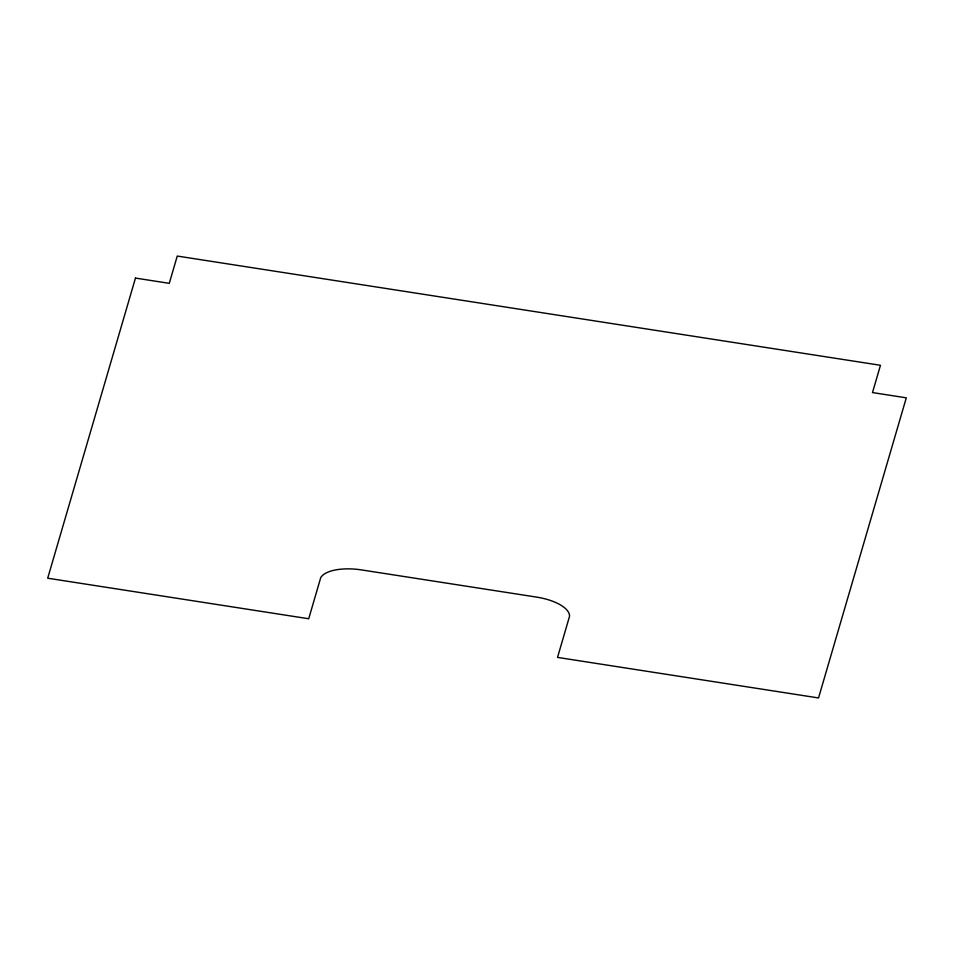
<?xml version="1.0" encoding="UTF-8"?>
<svg xmlns="http://www.w3.org/2000/svg" width="954" height="954" viewBox="0 0 954 954"><rect width="100%" height="100%" fill="white"/><g stroke="black" fill="none" stroke-linecap="round" stroke-linejoin="round"><path stroke-width="1.43" d="M135.468 278.079L47.7 578.207L308.714 618.752L320.735 577.623A37.707 15.479 7.3 0 1 361.649 569.932L536.494 597.085A37.707 15.479 7.3 0 1 569.55 616.272L557.53 657.401L818.532 697.946L906.3 397.83L872.493 392.571L880.47 365.287L177.253 256.054L169.275 283.338L135.468 278.079"/></g></svg>
